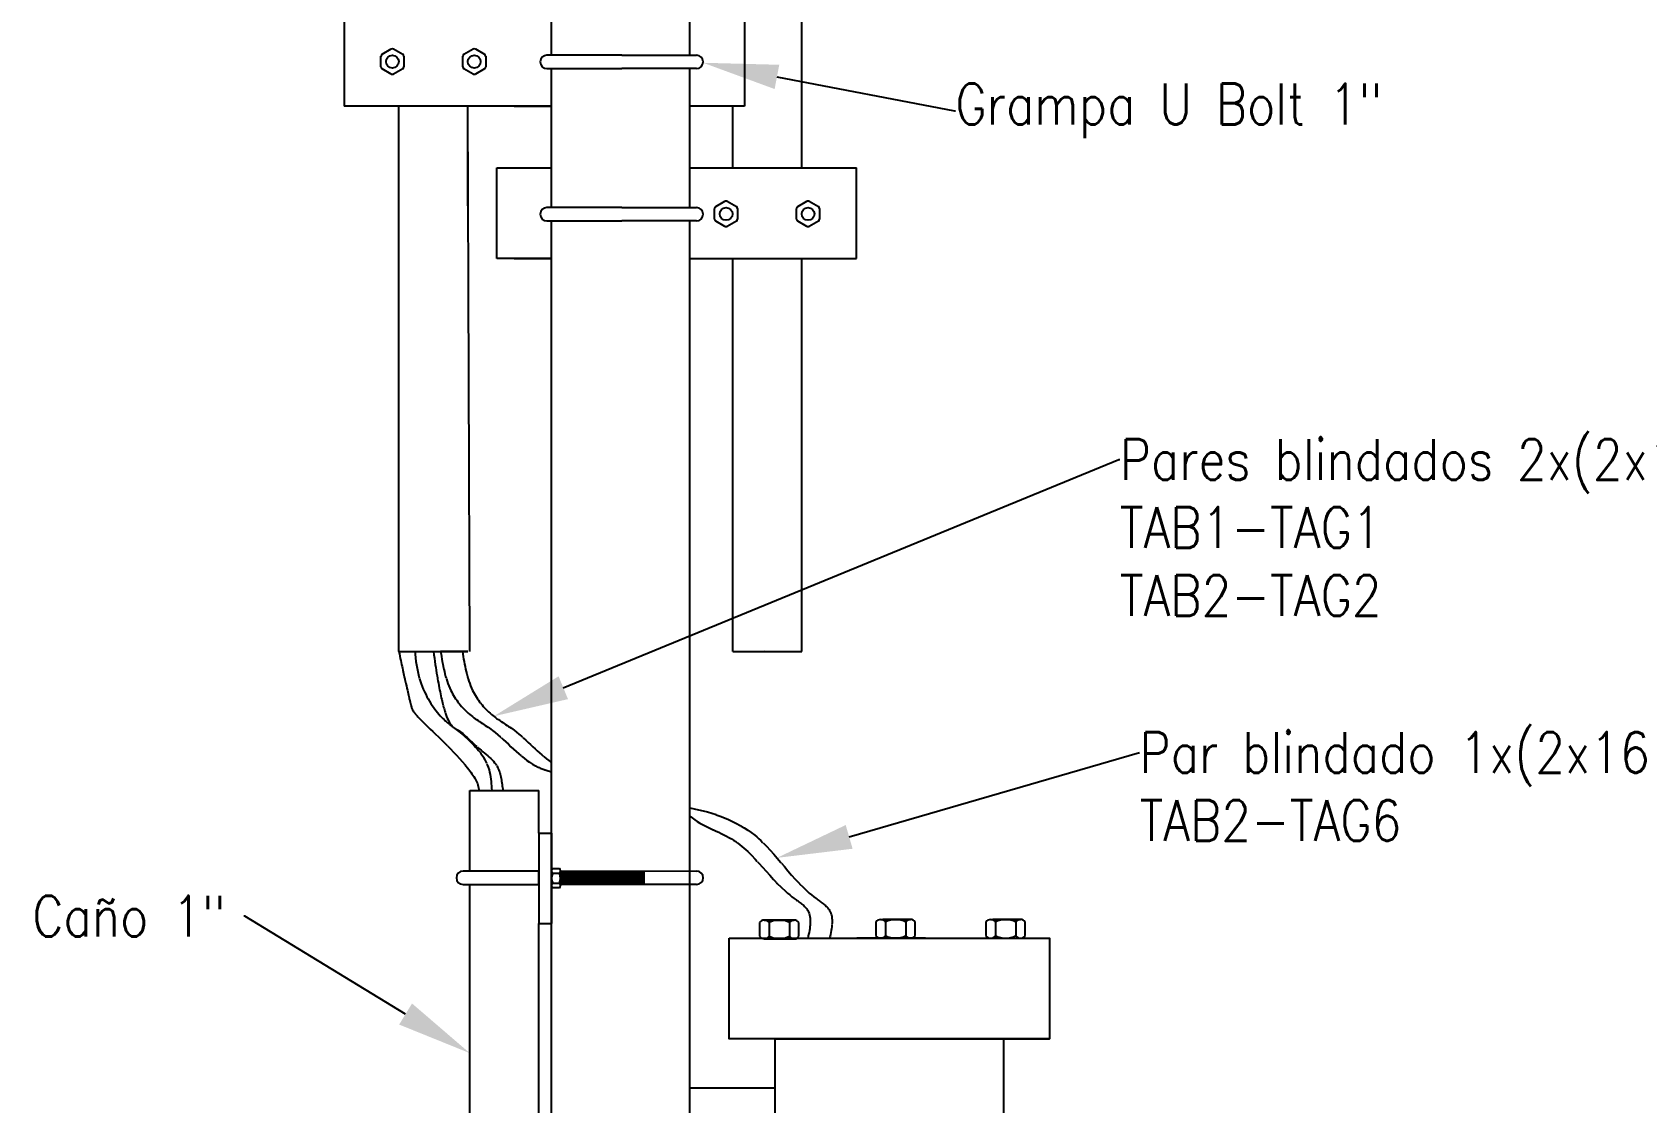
# Model space of a CAD drawing. Header units: millimetres. Extents: x -17263 to -7565, y 1486 to 4446.
# Drawn here: x -13532 to -12939, y 2558 to 2951 of the extents above; entities that cross this region are included whole.
import ezdxf
from ezdxf import colors
from ezdxf.entities.mleader import LeaderData, LeaderLine
from ezdxf.math import Vec2, Vec3

# ---------------------------------------------------------------- set-up
doc = ezdxf.new("R2010")
doc.units = ezdxf.units.MM
doc.linetypes.add('1 PULG', pattern=[10, 10, 0])
for name, color, linetype in [('Canalización nueva', 6, 'Continuous'), ('Conductor nuevo', 1, '1 PULG'), ('PIPING', 3, 'Continuous'), ('TRMODEL1', 7, 'Continuous')]:
    doc.layers.add(name, color=color, linetype=linetype)
doc.styles.get("Standard").update_dxf_attribs({"font": 'arial.ttf'})

msp = doc.modelspace()

# ---------------------------------------------------------------- linework, layer by layer
for p, q in [((-13341.71, 2942.51), (-13341.71, 3305.16)), ((-13290.91, 2942.51), (-13290.91, 3304.99)), ((-13249.78, 2901.1), (-13249.78, 3305.16)), ((-13341.71, 2887.27), (-13341.71, 2937.57)), ((-13290.91, 2886.55), (-13290.91, 2937.57)), ((-13275.12, 2901.1), (-13275.12, 2923.81)), ((-13361.78, 2901.1), (-13341.71, 2901.1)), ((-13361.78, 2867.85), (-13361.78, 2901.1)), ((-13290.91, 2901.1), (-13290.91, 2901.1)), ((-13290.91, 2901.1), (-13229.68, 2901.1)), ((-13279.77, 2901.1), (-13275.12, 2901.1)), ((-13249.78, 2901.1), (-13229.68, 2901.1)), ((-13229.68, 2867.85), (-13229.68, 2901.1)), ((-13341.71, 2887.13), (-13341.71, 2897.83)), ((-13281.32, 2886.9), (-13277.97, 2888.84)), ((-13277.09, 2888.84), (-13273.74, 2886.9)), ((-13251.22, 2886.9), (-13247.87, 2888.84)), ((-13246.99, 2888.84), (-13243.64, 2886.9)), ((-13315.88, 2886.55), (-13343.33, 2886.55)), ((-13341.71, 2886.55), (-13341.71, 2887.13)), ((-13315.88, 2886.55), (-13288.42, 2886.55)), ((-13281.76, 2882.27), (-13281.76, 2886.15)), ((-13281.76, 2882.27), (-13281.76, 2886.15)), ((-13273.3, 2886.15), (-13273.3, 2882.27)), ((-13273.3, 2886.15), (-13273.3, 2882.27)), ((-13251.66, 2882.27), (-13251.66, 2886.15)), ((-13251.66, 2882.27), (-13251.66, 2886.15)), ((-13243.2, 2886.15), (-13243.2, 2882.27)), ((-13243.2, 2886.15), (-13243.2, 2882.27)), ((-13343.32, 2881.61), (-13315.88, 2881.61)), ((-13341.68, 2618.1), (-13341.71, 2881.61)), ((-13288.43, 2881.61), (-13315.88, 2881.61)), ((-13290.91, 2618.1), (-13290.91, 2881.61)), ((-13290.9, 2562.14), (-13290.9, 2881.61)), ((-13277.97, 2879.58), (-13281.32, 2881.51)), ((-13277.97, 2879.58), (-13281.32, 2881.51)), ((-13273.74, 2881.51), (-13277.09, 2879.58)), ((-13273.74, 2881.51), (-13277.09, 2879.58)), ((-13247.87, 2879.58), (-13251.22, 2881.51)), ((-13247.87, 2879.58), (-13251.22, 2881.51)), ((-13243.64, 2881.51), (-13246.99, 2879.58)), ((-13243.64, 2881.51), (-13246.99, 2879.58)), ((-13341.68, 2867.85), (-13361.78, 2867.85)), ((-13341.68, 2867.85), (-13357.48, 2867.85)), ((-13355.36, 2867.85), (-13341.71, 2867.85)), ((-13290.91, 2867.85), (-13229.68, 2867.85)), ((-13275.12, 2723.38), (-13275.12, 2867.85)), ((-13275.12, 2723.38), (-13275.12, 2867.85)), ((-13249.78, 2723.38), (-13249.78, 2867.85)), ((-13275.12, 2723.38), (-13249.72, 2723.38)), ((-13275.12, 2723.38), (-13249.78, 2723.38)), ((-13263.5, 2723.38), (-13269.89, 2723.29)), ((-13266.75, 2723.38), (-13266.75, 2723.38)), ((-13266.75, 2723.38), (-13258.75, 2723.38)), ((-13341.68, 2637.64), (-13341.68, 2642.58)), ((-13290.88, 2642.78), (-13290.88, 2642.91)), ((-13341.68, 2189.63), (-13341.68, 2618.1)), ((-13290.91, 2514.08), (-13290.91, 2618.1)), ((-13204.24, 2618.1), (-13229.57, 2618.1)), ((-13175.68, 2581.09), (-13158.8, 2581.09)), ((-13259.54, 2563.05), (-13290.91, 2563.05))]:
    msp.add_line(p, q)
for points in [[(-13276.42, 2618.1), (-13158.8, 2618.1), (-13158.8, 2581.09), (-13276.42, 2581.09)], [(-13259.54, 2581.09), (-13175.68, 2581.09), (-13175.68, 2452.04), (-13259.54, 2452.04)]]:
    msp.add_lwpolyline(points, close=True)
for centre in [(-13277.53, 2884.21), (-13247.43, 2884.21)]:
    msp.add_circle(centre, 2.35)
for centre, radius, start, end in [((-13277.53, 2884.21), 4.65, 84.61998, 95.38002), ((-13247.43, 2884.21), 4.65, 84.61998, 95.38002), ((-13343.32, 2884.08), 2.47, 90.00013, 270.00013), ((-13288.43, 2884.08), 2.47, 270, 90), ((-13277.53, 2884.21), 4.65, 144.61998, 155.38002), ((-13277.53, 2884.21), 4.65, 204.61998, 215.38002), ((-13277.53, 2884.21), 4.65, 24.61998, 35.38002), ((-13277.53, 2884.21), 4.65, 324.61998, 335.38002), ((-13247.43, 2884.21), 4.65, 144.61998, 155.38002), ((-13247.43, 2884.21), 4.65, 204.61998, 215.38002), ((-13247.43, 2884.21), 4.65, 24.61998, 35.38002), ((-13247.43, 2884.21), 4.65, 324.61998, 335.38002), ((-13277.53, 2884.21), 4.65, 264.61998, 275.38002), ((-13247.43, 2884.21), 4.65, 264.61998, 275.38002)]:
    msp.add_arc(centre, radius, start, end)
at = {"layer": 'Canalización nueva'}
for p, q in [((-13417.84, 2957.06), (-13417.84, 2923.81)), ((-13270.81, 2957.06), (-13270.81, 2923.81)), ((-13404.32, 2938.23), (-13404.32, 2942.1)), ((-13404.32, 2938.23), (-13404.32, 2942.1)), ((-13403.88, 2942.86), (-13400.52, 2944.8)), ((-13399.65, 2944.8), (-13396.29, 2942.86)), ((-13395.86, 2942.1), (-13395.86, 2938.23)), ((-13395.86, 2942.1), (-13395.86, 2938.23)), ((-13374.28, 2938.23), (-13374.28, 2942.1)), ((-13374.28, 2938.23), (-13374.28, 2942.1)), ((-13373.84, 2942.86), (-13370.49, 2944.8)), ((-13369.61, 2944.8), (-13366.26, 2942.86)), ((-13365.82, 2942.1), (-13365.82, 2938.23)), ((-13365.82, 2942.1), (-13365.82, 2938.23)), ((-13315.88, 2942.51), (-13343.34, 2942.51)), ((-13315.88, 2942.51), (-13288.42, 2942.51)), ((-13400.52, 2935.53), (-13403.88, 2937.47)), ((-13400.52, 2935.53), (-13403.88, 2937.47)), ((-13396.29, 2937.47), (-13399.65, 2935.53)), ((-13396.29, 2937.47), (-13399.65, 2935.53)), ((-13370.49, 2935.53), (-13373.84, 2937.47)), ((-13370.49, 2935.53), (-13373.84, 2937.47)), ((-13366.26, 2937.47), (-13369.61, 2935.53)), ((-13366.26, 2937.47), (-13369.61, 2935.53)), ((-13343.33, 2937.57), (-13315.88, 2937.57)), ((-13288.44, 2937.57), (-13315.88, 2937.57)), ((-13341.68, 2923.81), (-13417.84, 2923.81)), ((-13397.74, 2887.14), (-13397.74, 2923.81)), ((-13397.74, 2779.34), (-13397.74, 2923.81)), ((-13397.74, 2779.34), (-13397.74, 2923.81)), ((-13372.4, 2887.13), (-13372.4, 2923.81)), ((-13371.62, 2723.43), (-13372.4, 2923.81)), ((-13355.36, 2923.81), (-13341.71, 2923.81)), ((-13270.81, 2923.81), (-13290.91, 2923.81)), ((-13397.74, 2723.38), (-13397.74, 2867.85)), ((-13397.8, 2723.38), (-13372.4, 2723.38)), ((-13397.74, 2723.38), (-13372.34, 2723.38)), ((-13397.74, 2723.38), (-13372.4, 2723.38)), ((-13389.37, 2723.38), (-13389.37, 2723.38)), ((-13389.37, 2723.38), (-13381.37, 2723.38)), ((-13374.4, 2723.38), (-13382.4, 2723.38)), ((-13374.98, 2723.38), (-13381.37, 2723.29)), ((-13372.4, 2723.38), (-13374.4, 2723.38)), ((-13371.68, 2656.73), (-13371.68, 2672.39)), ((-13371.68, 2672.39), (-13346.34, 2672.39)), ((-13346.34, 2656.73), (-13346.34, 2672.39)), ((-13371.68, 2642.77), (-13371.68, 2656.73)), ((-13346.34, 2656.73), (-13341.68, 2656.73)), ((-13346.34, 2656.73), (-13346.34, 2623.48)), ((-13341.68, 2656.73), (-13341.68, 2623.48)), ((-13346.34, 2642.77), (-13374.16, 2642.77)), ((-13346.34, 2637.45), (-13346.34, 2642.77)), ((-13338.32, 2642.81), (-13338.32, 2637.44)), ((-13338.31, 2642.81), (-13288.41, 2642.77)), ((-13374.15, 2637.82), (-13346.34, 2637.82)), ((-13371.69, 2513.93), (-13371.68, 2637.82)), ((-13288.41, 2637.83), (-13338.31, 2637.82)), ((-13346.37, 2210.07), (-13346.34, 2623.48)), ((-13346.34, 2623.48), (-13341.68, 2623.48))]:
    msp.add_line(p, q, dxfattribs=at)
at = {"layer": 'Canalización nueva', "ltscale": 25}
for p, q in [((-13346.34, 2637.44), (-13346.34, 2642.81)), ((-13341.25, 2641.94), (-13338.81, 2641.94)), ((-13341.23, 2643.68), (-13338.78, 2643.68)), ((-13338.31, 2642.81), (-13338.31, 2637.82)), ((-13341.25, 2638.28), (-13338.81, 2638.28)), ((-13338.78, 2636.61), (-13341.23, 2636.61))]:
    msp.add_line(p, q, dxfattribs=at)
at = {"layer": 'Canalización nueva', "linetype": 'Continuous'}
for p, q in [((-13338.31, 2642.66), (-13338.23, 2642.78)), ((-13338.3, 2637.83), (-13338.23, 2642.78)), ((-13338.04, 2642.49), (-13338.23, 2642.78)), ((-13338.1, 2638.1), (-13338.04, 2642.5)), ((-13338.1, 2638.1), (-13338.04, 2642.49)), ((-13338.1, 2638.1), (-13338.04, 2642.49)), ((-13338.04, 2642.49), (-13337.84, 2642.78)), ((-13337.91, 2637.83), (-13337.84, 2642.78)), ((-13337.65, 2642.49), (-13337.84, 2642.78)), ((-13337.71, 2638.1), (-13337.65, 2642.5)), ((-13337.71, 2638.1), (-13337.65, 2642.49)), ((-13337.71, 2638.1), (-13337.65, 2642.49)), ((-13337.65, 2642.49), (-13337.45, 2642.78)), ((-13337.52, 2637.83), (-13337.45, 2642.78)), ((-13337.26, 2642.49), (-13337.45, 2642.78)), ((-13337.32, 2638.1), (-13337.26, 2642.5)), ((-13337.32, 2638.1), (-13337.26, 2642.49)), ((-13337.32, 2638.1), (-13337.26, 2642.49)), ((-13337.26, 2642.49), (-13337.06, 2642.78)), ((-13337.13, 2637.83), (-13337.06, 2642.78)), ((-13336.87, 2642.49), (-13337.06, 2642.78)), ((-13336.93, 2638.1), (-13336.87, 2642.5)), ((-13336.93, 2638.1), (-13336.87, 2642.49)), ((-13336.93, 2638.1), (-13336.87, 2642.49)), ((-13336.87, 2642.49), (-13336.67, 2642.78)), ((-13336.74, 2637.83), (-13336.67, 2642.78)), ((-13336.48, 2642.49), (-13336.67, 2642.78)), ((-13336.54, 2638.1), (-13336.48, 2642.5)), ((-13336.54, 2638.1), (-13336.48, 2642.49)), ((-13336.54, 2638.1), (-13336.48, 2642.49)), ((-13336.48, 2642.49), (-13336.28, 2642.78)), ((-13336.35, 2637.83), (-13336.28, 2642.78)), ((-13336.09, 2642.49), (-13336.28, 2642.78)), ((-13336.15, 2638.1), (-13336.08, 2642.5)), ((-13336.15, 2638.1), (-13336.08, 2642.49)), ((-13336.15, 2638.1), (-13336.09, 2642.49)), ((-13336.08, 2642.49), (-13335.88, 2642.78)), ((-13335.96, 2637.83), (-13335.88, 2642.78)), ((-13335.69, 2642.49), (-13335.88, 2642.78)), ((-13335.69, 2642.5), (-13335.87, 2642.77)), ((-13335.76, 2638.1), (-13335.69, 2642.5)), ((-13335.76, 2638.1), (-13335.69, 2642.49)), ((-13335.69, 2642.49), (-13335.49, 2642.78)), ((-13335.56, 2637.83), (-13335.49, 2642.78)), ((-13335.3, 2642.49), (-13335.49, 2642.78)), ((-13335.37, 2638.1), (-13335.3, 2642.5)), ((-13335.37, 2638.1), (-13335.3, 2642.49)), ((-13335.36, 2638.1), (-13335.3, 2642.49)), ((-13335.3, 2642.49), (-13335.1, 2642.78)), ((-13335.17, 2637.83), (-13335.1, 2642.78)), ((-13334.91, 2642.49), (-13335.1, 2642.78)), ((-13334.98, 2638.1), (-13334.91, 2642.5)), ((-13334.98, 2638.1), (-13334.91, 2642.49)), ((-13334.98, 2638.1), (-13334.91, 2642.49)), ((-13334.91, 2642.49), (-13334.71, 2642.78)), ((-13334.78, 2637.83), (-13334.71, 2642.78)), ((-13334.52, 2642.49), (-13334.71, 2642.78)), ((-13334.59, 2638.1), (-13334.52, 2642.5)), ((-13334.59, 2638.1), (-13334.52, 2642.49)), ((-13334.58, 2638.1), (-13334.52, 2642.49)), ((-13334.52, 2642.49), (-13334.32, 2642.78)), ((-13334.39, 2637.83), (-13334.32, 2642.78)), ((-13334.13, 2642.49), (-13334.32, 2642.78)), ((-13334.2, 2638.1), (-13334.13, 2642.5)), ((-13334.2, 2638.1), (-13334.13, 2642.49)), ((-13334.2, 2638.1), (-13334.13, 2642.49)), ((-13334.13, 2642.49), (-13333.93, 2642.78)), ((-13334, 2637.83), (-13333.93, 2642.78)), ((-13333.74, 2642.49), (-13333.93, 2642.78)), ((-13333.81, 2638.1), (-13333.74, 2642.5)), ((-13333.81, 2638.1), (-13333.74, 2642.49)), ((-13333.8, 2638.1), (-13333.74, 2642.49)), ((-13333.74, 2642.49), (-13333.54, 2642.78)), ((-13333.61, 2637.83), (-13333.54, 2642.78)), ((-13333.35, 2642.49), (-13333.54, 2642.78)), ((-13333.42, 2638.1), (-13333.35, 2642.49)), ((-13333.41, 2638.1), (-13333.34, 2642.5)), ((-13333.41, 2638.1), (-13333.34, 2642.49)), ((-13333.34, 2642.49), (-13333.15, 2642.78)), ((-13333.22, 2637.83), (-13333.15, 2642.78)), ((-13332.95, 2642.49), (-13333.15, 2642.78)), ((-13333.02, 2638.1), (-13332.96, 2642.5)), ((-13333.02, 2638.1), (-13332.96, 2642.49)), ((-13333.02, 2638.1), (-13332.95, 2642.49)), ((-13332.96, 2642.49), (-13332.76, 2642.78)), ((-13332.83, 2637.83), (-13332.76, 2642.78)), ((-13332.57, 2642.49), (-13332.76, 2642.78)), ((-13332.63, 2638.1), (-13332.56, 2642.5)), ((-13332.63, 2638.1), (-13332.56, 2642.49)), ((-13332.63, 2638.1), (-13332.57, 2642.49)), ((-13332.56, 2642.49), (-13332.37, 2642.78)), ((-13332.44, 2637.83), (-13332.37, 2642.78)), ((-13332.17, 2642.49), (-13332.37, 2642.78)), ((-13332.24, 2638.1), (-13332.18, 2642.5)), ((-13332.24, 2638.1), (-13332.18, 2642.49)), ((-13332.24, 2638.1), (-13332.17, 2642.49)), ((-13332.18, 2642.49), (-13331.98, 2642.78)), ((-13332.05, 2637.83), (-13331.98, 2642.78)), ((-13331.79, 2642.49), (-13331.98, 2642.78)), ((-13331.85, 2638.1), (-13331.78, 2642.5)), ((-13331.85, 2638.1), (-13331.78, 2642.49)), ((-13331.85, 2638.1), (-13331.79, 2642.49)), ((-13331.78, 2642.49), (-13331.59, 2642.78)), ((-13331.66, 2637.83), (-13331.59, 2642.78)), ((-13331.39, 2642.49), (-13331.59, 2642.78)), ((-13331.46, 2638.1), (-13331.39, 2642.5)), ((-13331.46, 2638.1), (-13331.39, 2642.49)), ((-13331.46, 2638.1), (-13331.39, 2642.49)), ((-13331.39, 2642.49), (-13331.2, 2642.78)), ((-13331.27, 2637.83), (-13331.2, 2642.78)), ((-13331, 2642.49), (-13331.2, 2642.78)), ((-13331.07, 2638.1), (-13331, 2642.5)), ((-13331.07, 2638.1), (-13331, 2642.49)), ((-13331.07, 2638.1), (-13331, 2642.49)), ((-13331, 2642.49), (-13330.8, 2642.78)), ((-13330.88, 2637.83), (-13330.8, 2642.78)), ((-13330.61, 2642.49), (-13330.8, 2642.78)), ((-13330.68, 2638.1), (-13330.61, 2642.5)), ((-13330.68, 2638.1), (-13330.61, 2642.49)), ((-13330.68, 2638.1), (-13330.61, 2642.49)), ((-13330.61, 2642.49), (-13330.41, 2642.78)), ((-13330.49, 2637.83), (-13330.41, 2642.78)), ((-13330.22, 2642.49), (-13330.41, 2642.78)), ((-13330.29, 2638.1), (-13330.22, 2642.5)), ((-13330.29, 2638.1), (-13330.22, 2642.49)), ((-13330.29, 2638.1), (-13330.22, 2642.49)), ((-13330.22, 2642.49), (-13330.02, 2642.78)), ((-13330.1, 2637.83), (-13330.02, 2642.78)), ((-13329.83, 2642.49), (-13330.02, 2642.78)), ((-13329.9, 2638.1), (-13329.83, 2642.5)), ((-13329.9, 2638.1), (-13329.83, 2642.49)), ((-13329.9, 2638.1), (-13329.83, 2642.49)), ((-13329.83, 2642.49), (-13329.63, 2642.78)), ((-13329.71, 2637.83), (-13329.63, 2642.78)), ((-13329.44, 2642.49), (-13329.63, 2642.78)), ((-13329.51, 2638.1), (-13329.44, 2642.5)), ((-13329.51, 2638.1), (-13329.44, 2642.49)), ((-13329.51, 2638.1), (-13329.44, 2642.49)), ((-13329.44, 2642.49), (-13329.24, 2642.78)), ((-13329.32, 2637.83), (-13329.24, 2642.78)), ((-13329.05, 2642.49), (-13329.24, 2642.78)), ((-13329.12, 2638.1), (-13329.05, 2642.5)), ((-13329.12, 2638.1), (-13329.05, 2642.49)), ((-13329.12, 2638.1), (-13329.05, 2642.49)), ((-13329.05, 2642.49), (-13328.85, 2642.78)), ((-13328.93, 2637.83), (-13328.85, 2642.78)), ((-13328.66, 2642.49), (-13328.85, 2642.78)), ((-13328.73, 2638.1), (-13328.66, 2642.5)), ((-13328.73, 2638.1), (-13328.66, 2642.49)), ((-13328.73, 2638.1), (-13328.66, 2642.49)), ((-13328.66, 2642.49), (-13328.46, 2642.78)), ((-13328.54, 2637.83), (-13328.46, 2642.78)), ((-13328.27, 2642.49), (-13328.46, 2642.78)), ((-13328.34, 2638.1), (-13328.27, 2642.5)), ((-13328.34, 2638.1), (-13328.27, 2642.49)), ((-13328.34, 2638.1), (-13328.27, 2642.49)), ((-13328.27, 2642.49), (-13328.07, 2642.78)), ((-13328.15, 2637.83), (-13328.07, 2642.78)), ((-13327.88, 2642.49), (-13328.07, 2642.78)), ((-13327.95, 2638.1), (-13327.88, 2642.5)), ((-13327.95, 2638.1), (-13327.88, 2642.49)), ((-13327.95, 2638.1), (-13327.88, 2642.49)), ((-13327.88, 2642.49), (-13327.68, 2642.78)), ((-13327.76, 2637.83), (-13327.68, 2642.78)), ((-13327.49, 2642.49), (-13327.68, 2642.78)), ((-13327.56, 2638.1), (-13327.49, 2642.5)), ((-13327.56, 2638.1), (-13327.49, 2642.49)), ((-13327.56, 2638.1), (-13327.49, 2642.49)), ((-13327.49, 2642.49), (-13327.29, 2642.78)), ((-13327.37, 2637.83), (-13327.29, 2642.78)), ((-13327.1, 2642.49), (-13327.29, 2642.78)), ((-13327.17, 2638.1), (-13327.1, 2642.5)), ((-13327.17, 2638.1), (-13327.1, 2642.49)), ((-13327.17, 2638.1), (-13327.1, 2642.49)), ((-13327.1, 2642.49), (-13326.9, 2642.78)), ((-13326.98, 2637.83), (-13326.9, 2642.78)), ((-13326.71, 2642.49), (-13326.9, 2642.78)), ((-13326.78, 2638.1), (-13326.71, 2642.5)), ((-13326.78, 2638.1), (-13326.71, 2642.49)), ((-13326.78, 2638.1), (-13326.71, 2642.49)), ((-13326.71, 2642.49), (-13326.51, 2642.78)), ((-13326.59, 2637.83), (-13326.51, 2642.78)), ((-13326.32, 2642.49), (-13326.51, 2642.78)), ((-13326.39, 2638.1), (-13326.32, 2642.5)), ((-13326.39, 2638.1), (-13326.32, 2642.49)), ((-13326.39, 2638.1), (-13326.32, 2642.49)), ((-13326.32, 2642.49), (-13326.12, 2642.78)), ((-13326.2, 2637.83), (-13326.12, 2642.78)), ((-13325.93, 2642.49), (-13326.12, 2642.78)), ((-13326, 2638.1), (-13325.93, 2642.5)), ((-13326, 2638.1), (-13325.93, 2642.49)), ((-13326, 2638.1), (-13325.93, 2642.49)), ((-13325.93, 2642.49), (-13325.73, 2642.78)), ((-13325.81, 2637.83), (-13325.73, 2642.78)), ((-13325.54, 2642.49), (-13325.73, 2642.78)), ((-13325.61, 2638.1), (-13325.54, 2642.5)), ((-13325.61, 2638.1), (-13325.54, 2642.49)), ((-13325.61, 2638.1), (-13325.54, 2642.49)), ((-13325.54, 2642.49), (-13325.34, 2642.78)), ((-13325.42, 2637.83), (-13325.34, 2642.78)), ((-13325.15, 2642.49), (-13325.34, 2642.78)), ((-13325.22, 2638.1), (-13325.15, 2642.5)), ((-13325.22, 2638.1), (-13325.15, 2642.49)), ((-13325.22, 2638.1), (-13325.15, 2642.49)), ((-13325.15, 2642.49), (-13324.95, 2642.78)), ((-13325.03, 2637.83), (-13324.95, 2642.78)), ((-13324.76, 2642.49), (-13324.95, 2642.78)), ((-13324.83, 2638.1), (-13324.76, 2642.5)), ((-13324.83, 2638.1), (-13324.76, 2642.49)), ((-13324.83, 2638.1), (-13324.76, 2642.49)), ((-13324.76, 2642.49), (-13324.56, 2642.78)), ((-13324.64, 2637.83), (-13324.56, 2642.78)), ((-13324.37, 2642.49), (-13324.56, 2642.78)), ((-13324.44, 2638.1), (-13324.37, 2642.5)), ((-13324.44, 2638.1), (-13324.37, 2642.49)), ((-13324.44, 2638.1), (-13324.37, 2642.49)), ((-13324.37, 2642.49), (-13324.17, 2642.78)), ((-13324.25, 2637.83), (-13324.17, 2642.78)), ((-13323.98, 2642.49), (-13324.17, 2642.78)), ((-13324.05, 2638.1), (-13323.98, 2642.5)), ((-13324.05, 2638.1), (-13323.98, 2642.49)), ((-13324.05, 2638.1), (-13323.98, 2642.49)), ((-13323.98, 2642.49), (-13323.78, 2642.78)), ((-13323.86, 2637.83), (-13323.78, 2642.78)), ((-13323.59, 2642.49), (-13323.78, 2642.78)), ((-13323.66, 2638.1), (-13323.59, 2642.5)), ((-13323.66, 2638.1), (-13323.59, 2642.49)), ((-13323.66, 2638.1), (-13323.59, 2642.49)), ((-13323.59, 2642.49), (-13323.39, 2642.78)), ((-13323.47, 2637.83), (-13323.39, 2642.78)), ((-13323.2, 2642.49), (-13323.39, 2642.78)), ((-13323.27, 2638.1), (-13323.2, 2642.5)), ((-13323.27, 2638.1), (-13323.2, 2642.49)), ((-13323.27, 2638.1), (-13323.2, 2642.49)), ((-13323.2, 2642.49), (-13323, 2642.78)), ((-13323.08, 2637.83), (-13323, 2642.78)), ((-13322.81, 2642.49), (-13323, 2642.78)), ((-13322.88, 2638.1), (-13322.81, 2642.5)), ((-13322.88, 2638.1), (-13322.81, 2642.49)), ((-13322.88, 2638.1), (-13322.81, 2642.49)), ((-13322.81, 2642.49), (-13322.61, 2642.78)), ((-13322.69, 2637.83), (-13322.61, 2642.78)), ((-13322.42, 2642.49), (-13322.61, 2642.78)), ((-13322.49, 2638.1), (-13322.42, 2642.5)), ((-13322.49, 2638.1), (-13322.42, 2642.49)), ((-13322.49, 2638.1), (-13322.42, 2642.49)), ((-13322.42, 2642.49), (-13322.22, 2642.78)), ((-13322.3, 2637.83), (-13322.22, 2642.78)), ((-13322.03, 2642.49), (-13322.22, 2642.78)), ((-13322.1, 2638.1), (-13322.03, 2642.5)), ((-13322.1, 2638.1), (-13322.03, 2642.49)), ((-13322.1, 2638.1), (-13322.03, 2642.49)), ((-13322.03, 2642.49), (-13321.83, 2642.78)), ((-13321.91, 2637.83), (-13321.83, 2642.78)), ((-13321.64, 2642.49), (-13321.83, 2642.78)), ((-13321.71, 2638.1), (-13321.64, 2642.49)), ((-13321.7, 2638.1), (-13321.64, 2642.5)), ((-13321.7, 2638.1), (-13321.64, 2642.49)), ((-13321.64, 2642.49), (-13321.44, 2642.78)), ((-13321.51, 2637.83), (-13321.44, 2642.78)), ((-13321.25, 2642.49), (-13321.44, 2642.78)), ((-13321.32, 2638.1), (-13321.25, 2642.5)), ((-13321.32, 2638.1), (-13321.25, 2642.49)), ((-13321.31, 2638.1), (-13321.25, 2642.49)), ((-13321.25, 2642.49), (-13321.05, 2642.78)), ((-13321.12, 2637.83), (-13321.05, 2642.78)), ((-13320.86, 2642.49), (-13321.05, 2642.78)), ((-13320.93, 2638.1), (-13320.86, 2642.49)), ((-13320.92, 2638.1), (-13320.86, 2642.5)), ((-13320.92, 2638.1), (-13320.86, 2642.49)), ((-13320.86, 2642.49), (-13320.66, 2642.78)), ((-13320.73, 2637.83), (-13320.66, 2642.78)), ((-13320.47, 2642.49), (-13320.66, 2642.78)), ((-13320.53, 2638.1), (-13320.47, 2642.5)), ((-13320.53, 2638.1), (-13320.47, 2642.49)), ((-13320.53, 2638.1), (-13320.47, 2642.49)), ((-13320.47, 2642.49), (-13320.27, 2642.78)), ((-13320.34, 2637.83), (-13320.27, 2642.78)), ((-13320.08, 2642.49), (-13320.27, 2642.78)), ((-13320.14, 2638.1), (-13320.08, 2642.5)), ((-13320.14, 2638.1), (-13320.08, 2642.49)), ((-13320.14, 2638.1), (-13320.08, 2642.49)), ((-13320.08, 2642.49), (-13319.88, 2642.78)), ((-13319.95, 2637.83), (-13319.88, 2642.78)), ((-13319.69, 2642.49), (-13319.88, 2642.78)), ((-13319.75, 2638.1), (-13319.69, 2642.5)), ((-13319.75, 2638.1), (-13319.69, 2642.49)), ((-13319.75, 2638.1), (-13319.69, 2642.49)), ((-13319.69, 2642.49), (-13319.49, 2642.78)), ((-13319.56, 2637.83), (-13319.49, 2642.78)), ((-13319.3, 2642.49), (-13319.49, 2642.78)), ((-13319.36, 2638.1), (-13319.29, 2642.5)), ((-13319.36, 2638.1), (-13319.29, 2642.49)), ((-13319.36, 2638.1), (-13319.3, 2642.49)), ((-13319.29, 2642.49), (-13319.09, 2642.78)), ((-13319.17, 2637.83), (-13319.09, 2642.78)), ((-13318.9, 2642.49), (-13319.09, 2642.78)), ((-13318.97, 2638.1), (-13318.9, 2642.5)), ((-13318.97, 2638.1), (-13318.9, 2642.49)), ((-13318.97, 2638.1), (-13318.9, 2642.49)), ((-13318.9, 2642.49), (-13318.71, 2642.78)), ((-13318.78, 2637.83), (-13318.71, 2642.78)), ((-13318.51, 2642.49), (-13318.71, 2642.78)), ((-13318.58, 2638.1), (-13318.51, 2642.5)), ((-13318.58, 2638.1), (-13318.51, 2642.49)), ((-13318.58, 2638.1), (-13318.51, 2642.49)), ((-13318.51, 2642.49), (-13318.31, 2642.78)), ((-13318.39, 2637.83), (-13318.31, 2642.78)), ((-13318.12, 2642.49), (-13318.31, 2642.78)), ((-13318.19, 2638.1), (-13318.12, 2642.5)), ((-13318.19, 2638.1), (-13318.12, 2642.49)), ((-13318.19, 2638.1), (-13318.12, 2642.49)), ((-13318.12, 2642.49), (-13317.92, 2642.78)), ((-13318, 2637.83), (-13317.92, 2642.78)), ((-13317.73, 2642.49), (-13317.92, 2642.78)), ((-13317.8, 2638.1), (-13317.73, 2642.5)), ((-13317.8, 2638.1), (-13317.73, 2642.49)), ((-13317.8, 2638.1), (-13317.73, 2642.49)), ((-13317.73, 2642.49), (-13317.53, 2642.78)), ((-13317.61, 2637.83), (-13317.53, 2642.78)), ((-13317.34, 2642.49), (-13317.53, 2642.78)), ((-13317.41, 2638.1), (-13317.34, 2642.5)), ((-13317.41, 2638.1), (-13317.34, 2642.49)), ((-13317.41, 2638.1), (-13317.34, 2642.49)), ((-13317.34, 2642.49), (-13317.14, 2642.78)), ((-13317.22, 2637.83), (-13317.14, 2642.78)), ((-13316.95, 2642.49), (-13317.14, 2642.78)), ((-13317.02, 2638.1), (-13316.95, 2642.5)), ((-13317.02, 2638.1), (-13316.95, 2642.49)), ((-13317.02, 2638.1), (-13316.95, 2642.49)), ((-13316.95, 2642.49), (-13316.75, 2642.78)), ((-13316.83, 2637.83), (-13316.75, 2642.78)), ((-13316.56, 2642.49), (-13316.75, 2642.78)), ((-13316.63, 2638.1), (-13316.56, 2642.5)), ((-13316.63, 2638.1), (-13316.56, 2642.49)), ((-13316.63, 2638.1), (-13316.56, 2642.49)), ((-13316.56, 2642.49), (-13316.36, 2642.78)), ((-13316.44, 2637.83), (-13316.36, 2642.78)), ((-13316.17, 2642.49), (-13316.36, 2642.78)), ((-13316.24, 2638.1), (-13316.17, 2642.5)), ((-13316.24, 2638.1), (-13316.17, 2642.49)), ((-13316.24, 2638.1), (-13316.17, 2642.49)), ((-13316.17, 2642.49), (-13315.97, 2642.78)), ((-13316.05, 2637.83), (-13315.97, 2642.78)), ((-13315.78, 2642.49), (-13315.97, 2642.78)), ((-13315.85, 2638.1), (-13315.78, 2642.5)), ((-13315.85, 2638.1), (-13315.78, 2642.49)), ((-13315.85, 2638.1), (-13315.78, 2642.49)), ((-13315.78, 2642.49), (-13315.58, 2642.78)), ((-13315.66, 2637.83), (-13315.58, 2642.78)), ((-13315.39, 2642.49), (-13315.58, 2642.78)), ((-13315.46, 2638.1), (-13315.39, 2642.5)), ((-13315.46, 2638.1), (-13315.39, 2642.49)), ((-13315.46, 2638.1), (-13315.39, 2642.49)), ((-13315.39, 2642.49), (-13315.19, 2642.78)), ((-13315.27, 2637.83), (-13315.19, 2642.78)), ((-13315, 2642.49), (-13315.19, 2642.78)), ((-13315.07, 2638.1), (-13315, 2642.5)), ((-13315.07, 2638.1), (-13315, 2642.49)), ((-13315.07, 2638.1), (-13315, 2642.49)), ((-13315, 2642.49), (-13314.8, 2642.78)), ((-13314.88, 2637.83), (-13314.8, 2642.78)), ((-13314.61, 2642.49), (-13314.8, 2642.78)), ((-13314.68, 2638.1), (-13314.61, 2642.5)), ((-13314.68, 2638.1), (-13314.61, 2642.49)), ((-13314.68, 2638.1), (-13314.61, 2642.49)), ((-13314.61, 2642.49), (-13314.41, 2642.78)), ((-13314.49, 2637.83), (-13314.41, 2642.78)), ((-13314.22, 2642.49), (-13314.41, 2642.78)), ((-13314.29, 2638.1), (-13314.22, 2642.5)), ((-13314.29, 2638.1), (-13314.22, 2642.49)), ((-13314.29, 2638.1), (-13314.22, 2642.49)), ((-13314.22, 2642.49), (-13314.02, 2642.78)), ((-13314.1, 2637.83), (-13314.02, 2642.78)), ((-13313.83, 2642.49), (-13314.02, 2642.78)), ((-13313.9, 2638.1), (-13313.83, 2642.5)), ((-13313.9, 2638.1), (-13313.83, 2642.49)), ((-13313.9, 2638.1), (-13313.83, 2642.49)), ((-13313.83, 2642.49), (-13313.63, 2642.78)), ((-13313.71, 2637.83), (-13313.63, 2642.78)), ((-13313.44, 2642.49), (-13313.63, 2642.78)), ((-13313.51, 2638.1), (-13313.44, 2642.5)), ((-13313.51, 2638.1), (-13313.44, 2642.49)), ((-13313.51, 2638.1), (-13313.44, 2642.49)), ((-13313.44, 2642.49), (-13313.24, 2642.78)), ((-13313.32, 2637.83), (-13313.24, 2642.78)), ((-13313.05, 2642.49), (-13313.24, 2642.78)), ((-13313.12, 2638.1), (-13313.05, 2642.5)), ((-13313.12, 2638.1), (-13313.05, 2642.49)), ((-13313.12, 2638.1), (-13313.05, 2642.49)), ((-13313.05, 2642.49), (-13312.85, 2642.78)), ((-13312.93, 2637.83), (-13312.85, 2642.78)), ((-13312.66, 2642.49), (-13312.85, 2642.78)), ((-13312.73, 2638.1), (-13312.66, 2642.5)), ((-13312.73, 2638.1), (-13312.66, 2642.49)), ((-13312.73, 2638.1), (-13312.66, 2642.49)), ((-13312.66, 2642.49), (-13312.46, 2642.78)), ((-13312.54, 2637.83), (-13312.46, 2642.78)), ((-13312.27, 2642.49), (-13312.46, 2642.78)), ((-13312.34, 2638.1), (-13312.27, 2642.5)), ((-13312.34, 2638.1), (-13312.27, 2642.49)), ((-13312.34, 2638.1), (-13312.27, 2642.49)), ((-13312.27, 2642.49), (-13312.07, 2642.78)), ((-13312.14, 2637.83), (-13312.07, 2642.78)), ((-13311.88, 2642.49), (-13312.07, 2642.78)), ((-13311.95, 2638.1), (-13311.88, 2642.5)), ((-13311.95, 2638.1), (-13311.88, 2642.49)), ((-13311.95, 2638.1), (-13311.88, 2642.49)), ((-13311.88, 2642.49), (-13311.68, 2642.78)), ((-13311.76, 2637.83), (-13311.68, 2642.78)), ((-13311.49, 2642.49), (-13311.68, 2642.78)), ((-13311.56, 2638.1), (-13311.49, 2642.5)), ((-13311.56, 2638.1), (-13311.49, 2642.49)), ((-13311.56, 2638.1), (-13311.49, 2642.49)), ((-13311.49, 2642.49), (-13311.29, 2642.78)), ((-13311.36, 2637.83), (-13311.29, 2642.78)), ((-13311.1, 2642.49), (-13311.29, 2642.78)), ((-13311.17, 2638.1), (-13311.1, 2642.5)), ((-13311.17, 2638.1), (-13311.1, 2642.49)), ((-13311.17, 2638.1), (-13311.1, 2642.49)), ((-13311.1, 2642.49), (-13310.9, 2642.78)), ((-13310.98, 2637.83), (-13310.9, 2642.78)), ((-13310.71, 2642.49), (-13310.9, 2642.78)), ((-13310.78, 2638.1), (-13310.71, 2642.5)), ((-13310.78, 2638.1), (-13310.71, 2642.49)), ((-13310.78, 2638.1), (-13310.71, 2642.49)), ((-13310.71, 2642.49), (-13310.51, 2642.78)), ((-13310.58, 2637.83), (-13310.51, 2642.78)), ((-13310.32, 2642.49), (-13310.51, 2642.78)), ((-13310.39, 2638.1), (-13310.32, 2642.5)), ((-13310.39, 2638.1), (-13310.32, 2642.49)), ((-13310.39, 2638.1), (-13310.32, 2642.49)), ((-13310.32, 2642.49), (-13310.12, 2642.78)), ((-13310.19, 2637.83), (-13310.12, 2642.78)), ((-13309.93, 2642.49), (-13310.12, 2642.78)), ((-13310, 2638.1), (-13309.93, 2642.5)), ((-13310, 2638.1), (-13309.93, 2642.49)), ((-13310, 2638.1), (-13309.93, 2642.49)), ((-13309.93, 2642.49), (-13309.73, 2642.78)), ((-13309.8, 2637.83), (-13309.73, 2642.78)), ((-13309.54, 2642.49), (-13309.73, 2642.78)), ((-13309.61, 2638.1), (-13309.54, 2642.5)), ((-13309.61, 2638.1), (-13309.54, 2642.49)), ((-13309.61, 2638.1), (-13309.54, 2642.49)), ((-13309.54, 2642.49), (-13309.34, 2642.78)), ((-13309.42, 2637.83), (-13309.34, 2642.78)), ((-13309.15, 2642.49), (-13309.34, 2642.78)), ((-13309.22, 2638.1), (-13309.15, 2642.5)), ((-13309.22, 2638.1), (-13309.15, 2642.49)), ((-13309.22, 2638.1), (-13309.15, 2642.49)), ((-13309.15, 2642.49), (-13308.95, 2642.78)), ((-13309.02, 2637.83), (-13308.95, 2642.78)), ((-13308.76, 2642.49), (-13308.95, 2642.78)), ((-13308.83, 2638.1), (-13308.76, 2642.5)), ((-13308.83, 2638.1), (-13308.76, 2642.49)), ((-13308.83, 2638.1), (-13308.76, 2642.49)), ((-13308.76, 2642.49), (-13308.56, 2642.78)), ((-13308.64, 2637.83), (-13308.56, 2642.78)), ((-13308.37, 2642.49), (-13308.56, 2642.78)), ((-13308.44, 2638.1), (-13308.37, 2642.5)), ((-13308.44, 2638.1), (-13308.37, 2642.49)), ((-13308.44, 2638.1), (-13308.37, 2642.49)), ((-13308.37, 2642.49), (-13308.17, 2642.78)), ((-13308.24, 2637.83), (-13308.17, 2642.78)), ((-13307.98, 2642.49), (-13308.17, 2642.78)), ((-13308.05, 2638.1), (-13307.98, 2642.5)), ((-13308.05, 2638.1), (-13307.98, 2642.49)), ((-13308.05, 2638.1), (-13307.98, 2642.49)), ((-13307.98, 2642.49), (-13307.78, 2642.78)), ((-13307.85, 2637.83), (-13307.78, 2642.78)), ((-13307.59, 2642.49), (-13307.78, 2642.78)), ((-13307.66, 2638.1), (-13307.59, 2642.49)), ((-13338.31, 2637.83), (-13338.3, 2637.83)), ((-13338.1, 2638.1), (-13338.3, 2637.83)), ((-13338.1, 2638.1), (-13337.91, 2637.83)), ((-13337.71, 2638.1), (-13337.91, 2637.83)), ((-13337.71, 2638.1), (-13337.52, 2637.83)), ((-13337.32, 2638.1), (-13337.52, 2637.83)), ((-13337.32, 2638.1), (-13337.13, 2637.83)), ((-13336.93, 2638.1), (-13337.13, 2637.83)), ((-13336.93, 2638.1), (-13336.74, 2637.83)), ((-13336.54, 2638.1), (-13336.74, 2637.83)), ((-13336.54, 2638.1), (-13336.35, 2637.83)), ((-13336.15, 2638.1), (-13336.35, 2637.83)), ((-13336.15, 2638.1), (-13335.96, 2637.83)), ((-13335.76, 2638.1), (-13335.96, 2637.83)), ((-13335.76, 2638.1), (-13335.96, 2637.83)), ((-13335.76, 2638.1), (-13335.56, 2637.83)), ((-13335.36, 2638.1), (-13335.56, 2637.83)), ((-13335.37, 2638.1), (-13335.17, 2637.83)), ((-13334.98, 2638.1), (-13335.17, 2637.83)), ((-13334.98, 2638.1), (-13334.78, 2637.83)), ((-13334.58, 2638.1), (-13334.78, 2637.83)), ((-13334.59, 2638.1), (-13334.39, 2637.83)), ((-13334.2, 2638.1), (-13334.39, 2637.83)), ((-13334.2, 2638.1), (-13334, 2637.83)), ((-13333.8, 2638.1), (-13334, 2637.83)), ((-13333.81, 2638.1), (-13333.61, 2637.83)), ((-13333.42, 2638.1), (-13333.61, 2637.83)), ((-13333.41, 2638.1), (-13333.22, 2637.83)), ((-13333.02, 2638.1), (-13333.22, 2637.83)), ((-13333.02, 2638.1), (-13332.83, 2637.83)), ((-13332.63, 2638.1), (-13332.83, 2637.83)), ((-13332.63, 2638.1), (-13332.44, 2637.83)), ((-13332.24, 2638.1), (-13332.44, 2637.83)), ((-13332.24, 2638.1), (-13332.05, 2637.83)), ((-13331.85, 2638.1), (-13332.05, 2637.83)), ((-13331.85, 2638.1), (-13331.66, 2637.83)), ((-13331.46, 2638.1), (-13331.66, 2637.83)), ((-13331.46, 2638.1), (-13331.27, 2637.83)), ((-13331.07, 2638.1), (-13331.27, 2637.83)), ((-13331.07, 2638.1), (-13330.88, 2637.83)), ((-13330.68, 2638.1), (-13330.88, 2637.83)), ((-13330.68, 2638.1), (-13330.49, 2637.83)), ((-13330.29, 2638.1), (-13330.49, 2637.83)), ((-13330.29, 2638.1), (-13330.1, 2637.83)), ((-13329.9, 2638.1), (-13330.1, 2637.83)), ((-13329.9, 2638.1), (-13329.71, 2637.83)), ((-13329.51, 2638.1), (-13329.71, 2637.83)), ((-13329.51, 2638.1), (-13329.32, 2637.83)), ((-13329.12, 2638.1), (-13329.32, 2637.83)), ((-13329.12, 2638.1), (-13328.93, 2637.83)), ((-13328.73, 2638.1), (-13328.93, 2637.83)), ((-13328.73, 2638.1), (-13328.54, 2637.83)), ((-13328.34, 2638.1), (-13328.54, 2637.83)), ((-13328.34, 2638.1), (-13328.15, 2637.83)), ((-13327.95, 2638.1), (-13328.15, 2637.83)), ((-13327.95, 2638.1), (-13327.76, 2637.83)), ((-13327.56, 2638.1), (-13327.76, 2637.83)), ((-13327.56, 2638.1), (-13327.37, 2637.83)), ((-13327.17, 2638.1), (-13327.37, 2637.83)), ((-13327.17, 2638.1), (-13326.98, 2637.83)), ((-13326.78, 2638.1), (-13326.98, 2637.83)), ((-13326.78, 2638.1), (-13326.59, 2637.83)), ((-13326.39, 2638.1), (-13326.59, 2637.83)), ((-13326.39, 2638.1), (-13326.2, 2637.83)), ((-13326, 2638.1), (-13326.2, 2637.83)), ((-13326, 2638.1), (-13325.81, 2637.83)), ((-13325.61, 2638.1), (-13325.81, 2637.83)), ((-13325.61, 2638.1), (-13325.42, 2637.83)), ((-13325.22, 2638.1), (-13325.42, 2637.83)), ((-13325.22, 2638.1), (-13325.03, 2637.83)), ((-13324.83, 2638.1), (-13325.03, 2637.83)), ((-13324.83, 2638.1), (-13324.64, 2637.83)), ((-13324.44, 2638.1), (-13324.64, 2637.83)), ((-13324.44, 2638.1), (-13324.25, 2637.83)), ((-13324.05, 2638.1), (-13324.25, 2637.83)), ((-13324.05, 2638.1), (-13323.86, 2637.83)), ((-13323.66, 2638.1), (-13323.86, 2637.83)), ((-13323.66, 2638.1), (-13323.47, 2637.83)), ((-13323.27, 2638.1), (-13323.47, 2637.83)), ((-13323.27, 2638.1), (-13323.08, 2637.83)), ((-13322.88, 2638.1), (-13323.08, 2637.83)), ((-13322.88, 2638.1), (-13322.69, 2637.83)), ((-13322.49, 2638.1), (-13322.69, 2637.83)), ((-13322.49, 2638.1), (-13322.3, 2637.83)), ((-13322.1, 2638.1), (-13322.3, 2637.83)), ((-13322.1, 2638.1), (-13321.91, 2637.83)), ((-13321.71, 2638.1), (-13321.91, 2637.83)), ((-13321.7, 2638.1), (-13321.51, 2637.83)), ((-13321.31, 2638.1), (-13321.51, 2637.83)), ((-13321.32, 2638.1), (-13321.12, 2637.83)), ((-13320.93, 2638.1), (-13321.12, 2637.83)), ((-13320.92, 2638.1), (-13320.73, 2637.83)), ((-13320.53, 2638.1), (-13320.73, 2637.83)), ((-13320.53, 2638.1), (-13320.34, 2637.83)), ((-13320.14, 2638.1), (-13320.34, 2637.83)), ((-13320.14, 2638.1), (-13319.95, 2637.83)), ((-13319.75, 2638.1), (-13319.95, 2637.83)), ((-13319.75, 2638.1), (-13319.56, 2637.83)), ((-13319.36, 2638.1), (-13319.56, 2637.83)), ((-13319.36, 2638.1), (-13319.17, 2637.83)), ((-13318.97, 2638.1), (-13319.17, 2637.83)), ((-13318.97, 2638.1), (-13318.78, 2637.83)), ((-13318.58, 2638.1), (-13318.78, 2637.83)), ((-13318.58, 2638.1), (-13318.39, 2637.83)), ((-13318.19, 2638.1), (-13318.39, 2637.83)), ((-13318.19, 2638.1), (-13318, 2637.83)), ((-13317.8, 2638.1), (-13318, 2637.83)), ((-13317.8, 2638.1), (-13317.61, 2637.83)), ((-13317.41, 2638.1), (-13317.61, 2637.83)), ((-13317.41, 2638.1), (-13317.22, 2637.83)), ((-13317.02, 2638.1), (-13317.22, 2637.83)), ((-13317.02, 2638.1), (-13316.83, 2637.83)), ((-13316.63, 2638.1), (-13316.83, 2637.83)), ((-13316.63, 2638.1), (-13316.44, 2637.83)), ((-13316.24, 2638.1), (-13316.44, 2637.83)), ((-13316.24, 2638.1), (-13316.05, 2637.83)), ((-13315.85, 2638.1), (-13316.05, 2637.83)), ((-13315.85, 2638.1), (-13315.66, 2637.83)), ((-13315.46, 2638.1), (-13315.66, 2637.83)), ((-13315.46, 2638.1), (-13315.27, 2637.83)), ((-13315.07, 2638.1), (-13315.27, 2637.83)), ((-13315.07, 2638.1), (-13314.88, 2637.83)), ((-13314.68, 2638.1), (-13314.88, 2637.83)), ((-13314.68, 2638.1), (-13314.49, 2637.83)), ((-13314.29, 2638.1), (-13314.49, 2637.83)), ((-13314.29, 2638.1), (-13314.1, 2637.83)), ((-13313.9, 2638.1), (-13314.1, 2637.83)), ((-13313.9, 2638.1), (-13313.71, 2637.83)), ((-13313.51, 2638.1), (-13313.71, 2637.83)), ((-13313.51, 2638.1), (-13313.32, 2637.83)), ((-13313.12, 2638.1), (-13313.32, 2637.83)), ((-13313.12, 2638.1), (-13312.93, 2637.83)), ((-13312.73, 2638.1), (-13312.93, 2637.83)), ((-13312.73, 2638.1), (-13312.54, 2637.83)), ((-13312.34, 2638.1), (-13312.54, 2637.83)), ((-13312.34, 2638.1), (-13312.14, 2637.83)), ((-13311.95, 2638.1), (-13312.14, 2637.83)), ((-13311.95, 2638.1), (-13311.76, 2637.83)), ((-13311.56, 2638.1), (-13311.76, 2637.83)), ((-13311.56, 2638.1), (-13311.36, 2637.83)), ((-13311.17, 2638.1), (-13311.36, 2637.83)), ((-13311.17, 2638.1), (-13310.98, 2637.83)), ((-13310.78, 2638.1), (-13310.98, 2637.83)), ((-13310.78, 2638.1), (-13310.58, 2637.83)), ((-13310.39, 2638.1), (-13310.58, 2637.83)), ((-13310.39, 2638.1), (-13310.19, 2637.83)), ((-13310, 2638.1), (-13310.19, 2637.83)), ((-13310, 2638.1), (-13309.8, 2637.83)), ((-13309.61, 2638.1), (-13309.8, 2637.83)), ((-13309.61, 2638.1), (-13309.42, 2637.83)), ((-13309.22, 2638.1), (-13309.42, 2637.83)), ((-13309.22, 2638.1), (-13309.02, 2637.83)), ((-13308.83, 2638.1), (-13309.02, 2637.83)), ((-13308.83, 2638.1), (-13308.64, 2637.83)), ((-13308.44, 2638.1), (-13308.64, 2637.83)), ((-13308.44, 2638.1), (-13308.24, 2637.83)), ((-13308.05, 2638.1), (-13308.24, 2637.83)), ((-13308.05, 2638.1), (-13307.85, 2637.83)), ((-13307.66, 2638.1), (-13307.85, 2637.83))]:
    msp.add_line(p, q, dxfattribs=at)
at = {"layer": 'Canalización nueva'}
for centre in [(-13400.09, 2940.16), (-13370.05, 2940.16)]:
    msp.add_circle(centre, 2.35, dxfattribs=at)
for centre, radius, start, end in [((-13400.09, 2940.16), 4.65, 144.61998, 155.38002), ((-13400.09, 2940.16), 4.65, 84.61998, 95.38002), ((-13400.09, 2940.16), 4.65, 24.61998, 35.38002), ((-13370.05, 2940.16), 4.65, 144.61998, 155.38002), ((-13370.05, 2940.16), 4.65, 84.61998, 95.38002), ((-13370.05, 2940.16), 4.65, 24.61998, 35.38002), ((-13343.33, 2940.04), 2.47, 90.00013, 270.00013), ((-13288.44, 2940.04), 2.47, 270, 90), ((-13400.09, 2940.16), 4.65, 204.61998, 215.38002), ((-13400.09, 2940.16), 4.65, 264.61998, 275.38002), ((-13400.09, 2940.16), 4.65, 324.61998, 335.38002), ((-13370.05, 2940.16), 4.65, 204.61998, 215.38002), ((-13370.05, 2940.16), 4.65, 264.61998, 275.38002), ((-13370.05, 2940.16), 4.65, 324.61998, 335.38002), ((-13374.15, 2640.29), 2.47, 90, 270), ((-13288.41, 2640.3), 2.47, 269.99986, 89.99986)]:
    msp.add_arc(centre, radius, start, end, dxfattribs=at)
at = {"layer": 'Canalización nueva', "ltscale": 25}
for centre, radius, start, end in [((-13340.63, 2642.81), 1.05, 124.34513, 235.65487), ((-13337.8, 2640.11), 3.89, 151.89292, 208.10708), ((-13339.37, 2642.81), 1.05, 304.34513, 55.65487), ((-13342.21, 2640.11), 3.89, 331.89292, 28.10708), ((-13340.7, 2637.44), 0.988, 122.40522, 237.59482), ((-13339.31, 2637.44), 0.988, 302.40522, 57.59482)]:
    msp.add_arc(centre, radius, start, end, dxfattribs=at)
at = {"layer": 'Conductor nuevo'}
for points, knots in [([(-13397.74, 2723.38), (-13393.7, 2704.94), (-13392.72, 2702.31), (-13393.56, 2701.44), (-13373.83, 2683.57), (-13368.45, 2675.04), (-13368.36, 2672.39)], [73.366164, 73.366164, 73.366164, 73.366164, 78.987115, 98.952966, 116.185975, 124.304521, 124.304521, 124.304521, 124.304521]), ([(-13391.75, 2723.38), (-13391.75, 2723.38), (-13391.08, 2708.08), (-13381.33, 2698.01), (-13376.27, 2694.69), (-13364.1, 2684.3), (-13363.85, 2676.77), (-13363.62, 2672.39)], [83.535262, 83.535262, 83.535262, 83.535262, 84.033668, 100.476921, 103.565546, 112.752711, 126.556345, 126.556345, 126.556345, 126.556345]), ([(-13385.04, 2723.38), (-13381.33, 2696.71), (-13375.7, 2695.37), (-13368.53, 2687.16), (-13360.67, 2682.88), (-13359.94, 2675.36), (-13359.51, 2672.39)], [11.924318, 11.924318, 11.924318, 11.924318, 18.51031, 25.901117, 39.285345, 48.609534, 48.609534, 48.609534, 48.609534]), ([(-13382.4, 2723.38), (-13381.58, 2718.47), (-13380.15, 2709.82), (-13372.41, 2699.91), (-13360.09, 2693.25), (-13352.01, 2682.68), (-13343.75, 2679.78), (-13341.69, 2679.24)], [0, 0, 0, 0, 14.717776, 25.969781, 36.119047, 56.592944, 63.067647, 63.067647, 63.067647, 63.067647]), ([(-13374.4, 2723.38), (-13373.58, 2718.47), (-13372.15, 2709.82), (-13364.41, 2699.91), (-13352.83, 2693.66), (-13346.54, 2685.95), (-13341.69, 2682.71)], [0, 0, 0, 0, 14.717776, 25.969781, 36.119047, 54.061626, 54.061626, 54.061626, 54.061626]), ([(-13290.91, 2665.98), (-13282.09, 2664.41), (-13263.15, 2657.31), (-13252.52, 2637.43), (-13237.41, 2628.07), (-13238.72, 2621.85), (-13239.51, 2618.1)], [107.804988, 107.804988, 107.804988, 107.804988, 133.757294, 165.892989, 172.566898, 182.729473, 182.729473, 182.729473, 182.729473]), ([(-13290.91, 2662.99), (-13286.1, 2658.98), (-13269.78, 2654.75), (-13260.52, 2637.43), (-13245.41, 2628.07), (-13246.72, 2621.85), (-13247.51, 2618.1)], [116.158229, 116.158229, 116.158229, 116.158229, 133.757294, 165.892989, 172.566898, 182.729473, 182.729473, 182.729473, 182.729473])]:
    msp.add_open_spline(points, degree=3, knots=knots, dxfattribs=at)
at = {"layer": 'PIPING', "color": 0, "ltscale": 25}
for p, q in [((-13265.27, 2623.84), (-13265.27, 2618.84)), ((-13263.5, 2624.78), (-13252.53, 2624.78)), ((-13252.52, 2624.78), (-13262.64, 2624.78)), ((-13261.72, 2623.84), (-13261.72, 2618.84)), ((-13254.23, 2623.84), (-13254.23, 2618.84)), ((-13250.82, 2618.84), (-13250.82, 2623.84)), ((-13222.58, 2624.04), (-13222.58, 2619.04)), ((-13220.81, 2624.98), (-13209.83, 2624.98)), ((-13209.83, 2624.98), (-13219.94, 2624.98)), ((-13219.03, 2624.04), (-13219.03, 2619.04)), ((-13211.53, 2624.04), (-13211.53, 2619.04)), ((-13208.12, 2619.04), (-13208.12, 2624.04)), ((-13182.15, 2624.04), (-13182.15, 2619.04)), ((-13180.37, 2624.98), (-13169.4, 2624.98)), ((-13169.39, 2624.98), (-13179.51, 2624.98)), ((-13178.59, 2624.04), (-13178.59, 2619.04)), ((-13171.1, 2624.04), (-13171.1, 2619.04)), ((-13167.69, 2619.04), (-13167.69, 2624.04)), ((-13263.5, 2617.9), (-13252.52, 2617.9)), ((-13262.64, 2617.9), (-13251.66, 2617.9)), ((-13220.8, 2618.1), (-13209.83, 2618.1)), ((-13219.94, 2618.1), (-13208.97, 2618.1))]:
    msp.add_line(p, q, dxfattribs=at)
for centre, radius, start, end in [((-13263.5, 2622.63), 2.15, 34.34513, 145.65487), ((-13257.97, 2616.83), 7.95, 61.89292, 118.10708), ((-13252.52, 2622.76), 2.02, 32.40518, 147.59478), ((-13220.8, 2622.82), 2.15, 34.34513, 145.65487), ((-13215.28, 2617.03), 7.95, 61.89292, 118.10708), ((-13209.83, 2622.96), 2.02, 32.40518, 147.59478), ((-13180.37, 2622.82), 2.15, 34.34513, 145.65487), ((-13174.85, 2617.03), 7.95, 61.89292, 118.10708), ((-13169.4, 2622.96), 2.02, 32.40518, 147.59478), ((-13263.5, 2620.06), 2.15, 214.34513, 325.65487), ((-13257.97, 2625.85), 7.95, 241.89292, 298.10708), ((-13252.52, 2619.92), 2.02, 212.40518, 327.59478), ((-13220.8, 2620.25), 2.15, 214.34513, 325.65487), ((-13215.28, 2626.05), 7.95, 241.89292, 298.10708), ((-13209.83, 2620.12), 2.02, 212.40518, 327.59478), ((-13180.37, 2620.25), 2.15, 214.34513, 325.65487), ((-13174.85, 2626.05), 7.95, 241.89292, 298.10708), ((-13169.4, 2620.12), 2.02, 212.40518, 327.59478)]:
    msp.add_arc(centre, radius, start, end, dxfattribs=at)
at = {"layer": 'TRMODEL1', "color": 7, "linetype": 'Continuous'}
msp.add_line((-13215.74, 2618.11), (-13215.74, 2618.1), dxfattribs=at)
for centre, radius, start, end in [((-13083.66, 2615.28), 96.14, 178.26706, 178.32155), ((-13135.79, 2615.28), 42.5, 175.23247, 176.20108), ((-13135.79, 2615.28), 40, 175.89891, 175.96326), ((-13135.79, 2615.28), 39.4, 175.89621, 175.90169)]:
    msp.add_arc(centre, radius, start, end, dxfattribs=at)

# ---------------------------------------------------------------- leaders
at = {"layer": 'Canalización nueva'}
ml = msp.add_multileader_mtext('Standard', dxfattribs=at)
ml.set_content('\\A1;{\\Fromans|c0;\\W0.85;Grampa U Bolt 1" }', color=256)
ml.set_leader_properties()
ml.build(insert=Vec2(0, 0))
ml.multileader.update_dxf_attribs({"dogleg_length": 0.36, "arrow_head_size": 27.61})
ctx = ml.context
ctx.base_point, ctx.char_height, ctx.arrow_head_size, ctx.landing_gap_size, ctx.plane_origin = Vec3(-13193.3, 2922.06), 15, 27.61, 0.00994, Vec3(-13323.82, 3023.22)
notes = []
notes.append((ctx, [(0, (1, 1, 0), (-13193.66, 2922.06), (1, 0), 0.36, [(0, [(-13285.98, 2939.73)], 0, [])])]))
ctx.mtext.insert, ctx.mtext.width, ctx.mtext.flow_direction = Vec3(-13193.29, 2932.06), 587.0217, 5
ml = msp.add_multileader_mtext('Standard', dxfattribs=at)
ml.set_content('\\A1;{\\Fromans|c0;\\W0.85;Caño 1" }', color=256)
ml.set_leader_properties()
ml.build(insert=Vec2(0, 0))
ml.multileader.update_dxf_attribs({"dogleg_length": 0.36, "arrow_head_size": 27.61})
ctx = ml.context
ctx.base_point, ctx.char_height, ctx.arrow_head_size, ctx.landing_gap_size, ctx.plane_origin = Vec3(-13532.38, 2626.22), 15, 27.61, 0.00994, Vec3(-13698.98, 2727.38)
notes.append((ctx, [(1, (1, 1, 0), (-13454.29, 2626.22), (-1, 0), 0.36, [(0, [(-13371.68, 2575.87)], 0, [])])]))
ctx.mtext.insert, ctx.mtext.width, ctx.mtext.flow_direction = Vec3(-13532.37, 2633.72), 587.0217, 5
at = {"layer": 'Conductor nuevo'}
ml = msp.add_multileader_mtext('Standard', dxfattribs=at)
ml.set_content('\\A1;{\\Fromans|c0;\\W0.85;Pares blindados 2x(2x16 AWG)\\PTAB1-TAG1^JTAB2-TAG2}', color=256)
ml.set_leader_properties()
ml.build(insert=Vec2(0, 0))
ml.multileader.update_dxf_attribs({"dogleg_length": 0.36, "arrow_head_size": 27.61})
ctx = ml.context
ctx.base_point, ctx.char_height, ctx.arrow_head_size, ctx.landing_gap_size, ctx.plane_origin = Vec3(-13132.96, 2793.99), 15, 27.61, 0.00994, Vec3(-13785.75, 2773.71)
notes.append((ctx, [(0, (1, 1, 0), (-13133.32, 2793.99), (1, 0), 0.36, [(0, [(-13362.87, 2699.63)], 0, [])])]))
ctx.mtext.insert, ctx.mtext.width, ctx.mtext.flow_direction = Vec3(-13132.95, 2801.49), 587.0217, 5
ml = msp.add_multileader_mtext('Standard', dxfattribs=at)
ml.set_content('\\A1;{\\Fromans|c0;\\W0.85;Par blindado 1x(2x16 AWG)\\PTAB2-TAG6}', color=256)
ml.set_leader_properties()
ml.build(insert=Vec2(0, 0))
ml.multileader.update_dxf_attribs({"dogleg_length": 0.36, "arrow_head_size": 27.61})
ctx = ml.context
ctx.base_point, ctx.char_height, ctx.arrow_head_size, ctx.landing_gap_size, ctx.plane_origin = Vec3(-13125.7, 2686.33), 15, 27.61, 0.00994, Vec3(-13222.08, 2686.29)
notes.append((ctx, [(0, (1, 1, 0), (-13125.74, 2686.33), (1, 0), 0.0398, [(0, [(-13258.85, 2647.61)], 0, [])])]))
ctx.mtext.insert, ctx.mtext.width, ctx.mtext.flow_direction = Vec3(-13125.69, 2693.83), 587.0217, 5
for ctx, leaders in notes:
    for number, flags, end, landing, length, lines in leaders:
        leader = LeaderData()
        leader.index, (leader.has_last_leader_line, leader.has_dogleg_vector, leader.attachment_direction) = number, flags
        leader.last_leader_point, leader.dogleg_vector, leader.dogleg_length = Vec3(end), Vec3(landing), length
        for number, points, colour, breaks in lines:
            line = LeaderLine()
            line.index, line.vertices, line.color, line.breaks = number, Vec3.list(points), colors.encode_raw_color(colour), breaks
            leader.lines.append(line)
        ctx.leaders.append(leader)

doc.saveas('drawing.dxf')
